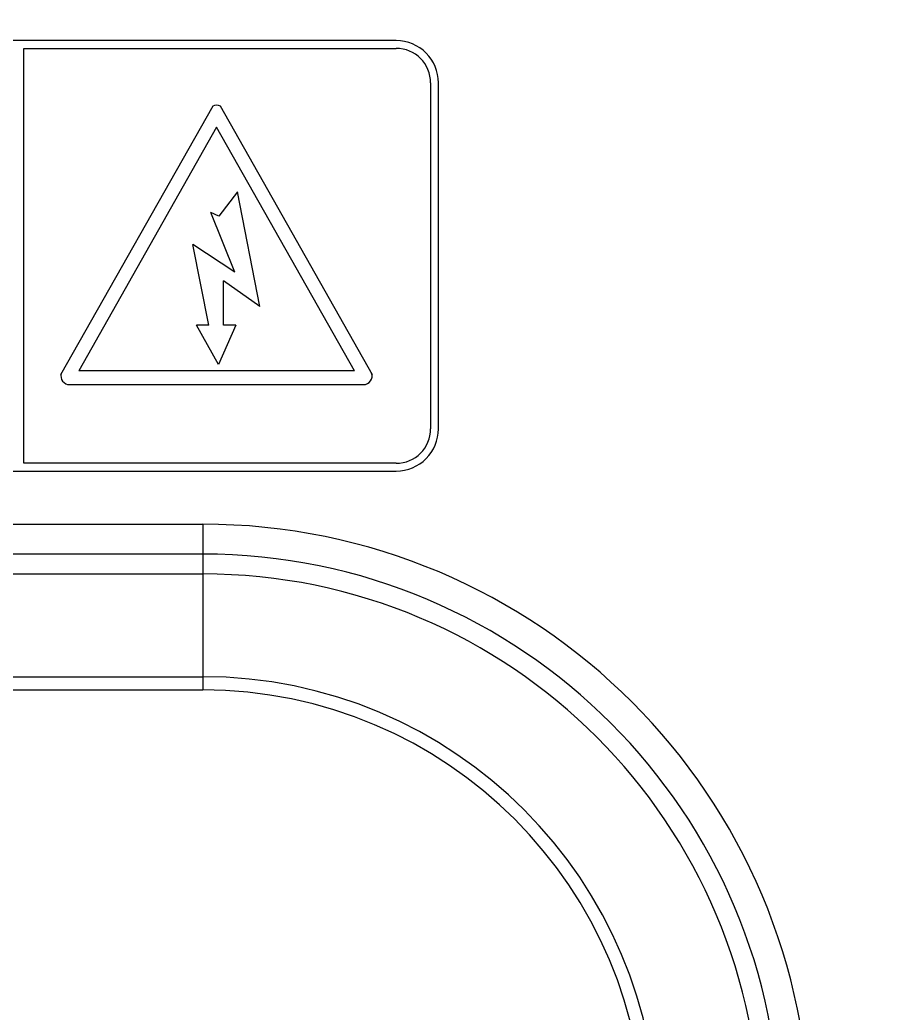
# Model space of a CAD drawing. Header units: inches. Extents: x 67335 to 69337, y -6743 to -3973.
# Drawn here: x 68826.67 to 68856.92, y -5107.17 to -5072.58 of the extents above; entities that cross this region are included whole.
import ezdxf

# ---------------------------------------------------------------- set-up
doc = ezdxf.new("R2010")
doc.units = ezdxf.units.IN
doc.header["$LTSCALE"] = 2.574606
doc.header["$MEASUREMENT"] = 0
doc.layers.get('0').update_dxf_attribs({"linetype": 'CONTINUOUS'})

msp = doc.modelspace()

# ---------------------------------------------------------------- linework, layer by layer
at = {"linetype": 'Continuous'}
for p, q in [((68839.776, -5073.3), (68794.011, -5073.3)), ((68826.802, -5073.572), (68839.776, -5073.572)), ((68826.802, -5088.021), (68826.802, -5073.572)), ((68840.979, -5074.775), (68840.979, -5086.818)), ((68841.251, -5086.818), (68841.251, -5074.775)), ((68833.386, -5075.586), (68828.087, -5084.938)), ((68838.957, -5084.936), (68833.658, -5075.586)), ((68833.522, -5076.32), (68828.716, -5084.801)), ((68838.328, -5084.801), (68833.522, -5076.32)), ((68834.249, -5078.57), (68833.598, -5079.419)), ((68835.031, -5082.563), (68834.249, -5078.57)), ((68833.598, -5079.419), (68833.32, -5079.287)), ((68834.159, -5081.36), (68833.32, -5079.287)), ((68834.159, -5081.36), (68832.688, -5080.404)), ((68833.255, -5083.206), (68832.688, -5080.404)), ((68835.031, -5082.563), (68833.756, -5081.67)), ((68833.756, -5083.206), (68833.756, -5081.67)), ((68833.255, -5083.206), (68832.819, -5083.206)), ((68833.585, -5084.579), (68832.819, -5083.206)), ((68834.192, -5083.206), (68833.585, -5084.579)), ((68834.192, -5083.206), (68833.756, -5083.206)), ((68838.328, -5084.801), (68828.716, -5084.801)), ((68828.397, -5085.281), (68838.643, -5085.281)), ((68839.776, -5088.021), (68826.802, -5088.021)), ((68794.011, -5088.293), (68839.776, -5088.293)), ((67808.036, -5090.145), (68833.036, -5090.145)), ((68833.036, -5090.145), (68833.036, -5095.918)), ((68833.036, -5091.184), (67808.036, -5091.184)), ((67808.036, -5091.877), (68833.036, -5091.877)), ((68491.35, -5095.456), (68833.036, -5095.456)), ((68491.119, -5095.918), (68833.036, -5095.918))]:
    msp.add_line(p, q, dxfattribs=at)
for centre, radius, start, end in [((68843.036, -5101.3), 40.577, 0, 84.8874), ((68843.036, -5101.3), 39.885, 0, 84.8874), ((68843.036, -5101.3), 38.845, 0, 84.8875), ((68839.776, -5074.775), 1.475, 0, 90), ((68839.776, -5074.775), 1.203, 0, 90), ((68833.522, -5075.852), 0.299, 62.9569, 117.0431), ((68828.397, -5084.982), 0.299, 163.1425, 270), ((68838.643, -5084.982), 0.299, 270, 20.3775), ((68839.776, -5086.818), 1.475, 270, 0), ((68839.776, -5086.818), 1.203, 270, 0), ((68833.036, -5111.3), 21.155, 0, 90), ((68833.036, -5111.3), 20.115, 0, 90), ((68833.036, -5111.3), 19.423, 0, 90), ((68833.036, -5111.3), 15.843, 0, 90), ((68833.036, -5111.3), 15.381, 0, 90)]:
    msp.add_arc(centre, radius, start, end, dxfattribs=at)

doc.saveas('drawing.dxf')
